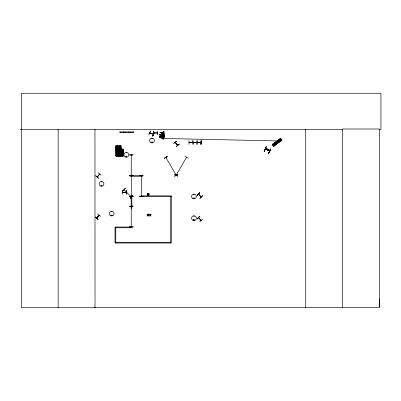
<?xml version="1.0" encoding="UTF-8"?>
<svg xmlns="http://www.w3.org/2000/svg" width="401" height="401" viewBox="0 0 401 401"><rect width="100%" height="100%" fill="white"/><g stroke="black" fill="none" stroke-linecap="round" stroke-linejoin="round"><path stroke-width="0.6" d="M379.075 129.418L380.95 129.418L380.95 93.263L21.343 93.263L21.343 307.737L95.017 307.737L94.967 307.316L379.351 307.316L379.406 299.562M160.32 134.185L160.275 137.282L159.909 137.272L159.969 134.155L159.979 134.936M163.302 134.896C164.896 134.661 158.736 134.48 160.245 134.936L160.285 134.185M163.377 137.322C162.154 135.733 167.067 133.332 159.834 134.36M273.231 145.413L273.382 144.997M201.137 220.515L198.64 217.673M131.222 155.072L131.267 155.418M131.222 195.979L131.222 196.244M131.222 206.385L131.438 206.65M141.433 175.693L141.433 176.119L141.563 175.693M141.393 195.828L141.433 196.214M101.784 185.708C101.323 184.771 101.212 186.36 101.729 185.753M101.864 185.728C101.313 184.295 100.952 186.881 101.904 185.638M111.458 215.317C112.054 216.299 111.779 214.375 111.453 215.502M112.014 215.462C111.463 214.034 111.097 216.62 112.049 215.377M126.285 152.726L126.505 152.946L126.255 152.616M125.984 156.58C126.952 155.342 126.561 157.919 126.024 156.49M126.099 156.58C126.786 155.794 126.475 157.357 126.135 156.641M151.804 138.535L152.215 138.591L151.829 138.485M151.753 142.315C152.44 141.528 152.134 143.092 151.794 142.375M152.385 142.315C150.465 143.102 152.901 141.523 152.104 141.979M193.733 194.475L194.144 194.53L193.758 194.43M193.583 198.159C194.194 199.608 194.48 197.016 193.598 198.259M194.159 198.315C193.588 197.332 193.838 199.242 194.139 198.144M193.598 219.974C194.781 218.826 193.723 221.382 193.698 219.728M194.159 220.034C193.678 219.041 193.708 220.911 194.159 219.913M148.049 195.041L148.084 194.3L147.728 194.891L148.049 195.041L148.836 194.49L148.285 193.698L147.643 193.934L147.728 194.891M148.185 194.264L148.285 193.698M131.418 155.337L131.418 155.072M131.242 195.979L131.262 196.284L131.438 175.884M131.413 175.458L131.418 175.167M131.418 196.244L131.418 195.979M131.418 206.385L131.247 206.65M141.578 176.064L141.433 175.733L141.393 196.134M162.285 134.631L162.285 134.205M117.212 156.079L116.922 155.673M176.114 175.177L165.854 157.408M175.924 174.886L176.079 175.172M177.788 145.207L175.207 142.405M124.049 189.783L131.383 196.901M101.333 185.528L101.368 185.803M194.124 216.299L193.793 216.044L194.074 216.329M161.072 134.225L161.112 134.53M162.245 134.285L162.621 134.245L162.55 134.631M162.575 134.576L162.55 134.245M149.804 132.896L153.332 134.21M150.591 131.012L148.876 134.445L150.601 131.017M152.631 136.079L154.139 132.556M264.074 151.327L266.259 146.706M267.462 149.673L267.803 148.951L268.139 149.107L267.798 149.829L267.462 149.673L267.788 149.794M267.452 150.004L267.582 149.728M267.547 150.049L267.678 149.773M268.505 153.418L270.865 148.886L268.49 153.413M268.67 153.498L270.855 148.876M96.716 218.054L99.242 215.257M98.846 215.397L99.097 215.152M99.182 215.327L96.826 218.179M153.648 132.901L153.994 133.077M122.621 192.259L122.997 192.249M157.057 133.037L157.458 133.062M163.678 134.911C164.014 134.054 163.242 134.806 163.372 134.155M189.046 142.46L192.866 142.44L189.031 142.636M197.137 142.46L200.926 142.46M174.661 174.129L177.889 176.209L174.646 174.149M184.921 156.36L188.28 158.205M176.405 175.112L176.48 174.671M186.53 157.272L186.32 157.643M176.405 175.077L176.405 174.721M186.49 157.648L186.49 157.312M176.29 175.006L186.51 157.307L186.505 157.658M99.704 174.099L97.318 177.026L99.618 173.929M101.383 181.713L101.638 182.039L101.438 181.693M95.774 175.753L98.636 178.31L95.739 175.798M98.175 172.771L101.192 175.132M97.664 213.989L100.671 216.365M97.032 217.928L96.671 218.109L99.032 215.202M98.085 219.542L95.227 216.981L98.095 219.527M157.493 133.077L153.728 132.881M122.701 192.239L126.445 192.239L126.109 192.219M122.676 192.41L126.405 192.249M196.871 142.611L193.132 142.596M148.235 194.29L148.606 193.848M162.425 138.034L163.027 136.736L162.199 136.31L160.52 136.741L161.152 137.979L162.425 138.034L163.703 137.312M160.275 134.365L159.984 134.34M163.683 134.51L159.944 134.375M122.711 191.036L125.358 188.259L122.731 191.056M161.112 134.145L161.112 134.571L161.418 134.16M199.798 192.701L197.157 195.487M197.122 195.447L199.893 192.806M197.137 195.467L199.783 192.691M199.838 198.3L202.61 195.658M199.949 198.415L202.711 195.758M197.157 219.011L199.893 216.329M197.021 218.871L199.798 216.229M199.798 221.788L202.61 219.187M131.398 176.189L131.418 175.884M176.781 141.067L173.688 143.342L176.786 141.072M176.29 146.505L179.252 144.074M176.395 146.631L179.342 144.185M153.322 134.365L149.844 132.851M111.573 211.412L111.734 211.798L111.678 211.387M280.655 138.325L272.354 144.555L273.693 146.31M272.53 144.786L280.8 138.52M272.57 144.846L280.855 138.591M272.6 144.881L280.88 138.621M272.66 144.961L280.931 138.686M273.211 144.681L280.515 139.152L273.241 144.716M272.845 145.192L273.196 145.658M273.387 145.904L281.652 139.628M273.437 145.974L281.718 139.713M273.467 146.009L281.738 139.743M273.512 146.069L281.788 139.809M273.662 146.27L281.968 140.049L280.625 138.285M167.468 156.235L164.26 158.34M164.245 158.32L167.458 156.22M166.034 157.733L165.989 157.372M177.854 174.219L174.52 176.109M174.615 176.28L177.924 174.34M161.147 135.909L162.425 135.849L163.277 136.36L162.425 135.849L161.127 135.889L159.849 136.606L159.849 137.322L161.152 138.019L159.849 137.322M162.405 137.979L163.663 137.272M141.563 196.209L141.563 195.823M147.528 194.605L148.064 194.41M148.806 194.139L148.27 194.335L148.836 194.49M163.006 138.921C162.174 139.453 164.555 139.207 163.367 138.891M192.796 142.636L189.097 142.611M160.245 134.936L160.325 134.666L163.307 134.666L163.382 134.936M119.964 156.104L119.904 155.683M122.591 155.733L122.596 155.954M163.498 132.13L163.453 131.468L163.889 131.448L163.934 132.104M163.929 131.759L163.453 131.468M163.703 135.513L163.763 136.079L163.758 135.508L164.194 135.483L164.325 137.237L163.778 137.057L163.673 135.177M163.768 136.47L164.204 136.46L164.325 137.237M163.778 137.057L164.215 137.032M162.886 135.373L163.468 135.317L162.886 135.373L162.866 134.46L163.453 134.485M115.859 145.869L118.074 145.839L118.14 156.215L116.12 156.24L115.989 145.869M116.019 146.921L117.934 146.901M118.947 146.921L120.866 146.901M116.029 147.623L117.944 147.603M118.957 147.623L120.871 147.603M116.039 148.676L117.954 148.656M118.967 148.676L120.881 148.656M121.704 149.162L123.182 149.142L123.257 156.064L121.779 156.084L121.804 149.162M116.049 149.613L117.964 149.593M118.977 149.613L120.891 149.593M121.814 149.864L123.092 149.849M121.819 150.335L123.097 150.32M116.059 150.666L117.974 150.646M118.987 150.666L120.901 150.646M121.824 151.037L123.102 151.022M121.829 151.658L123.107 151.643M121.839 152.36L123.117 152.35M116.11 155.187L118.024 155.162M119.037 155.187L120.952 155.162M115.794 155.493L118.35 155.463M121.874 155.377L123.152 155.362M115.794 155.573L118.35 155.543M118.721 155.493L121.277 155.463M118.721 155.573L121.277 155.543M121.663 155.578L123.368 155.558M119.849 155.673L120.15 155.668M121.663 155.628L123.368 155.613M119.854 156.109L120.155 156.104M116.646 156.24L115.974 156.25L115.909 145.869M116.927 156.245L117.227 156.24M121.117 156.215L118.902 156.25L118.796 145.869L121.002 145.839L121.067 156.215M129.413 154.811L133.247 154.981L129.413 154.976M129.413 175.533L133.247 175.693M129.413 175.603L133.247 175.598M139.583 175.698L143.413 175.628M143.418 196.395L139.583 196.224L143.418 196.415M133.247 196.505L129.413 196.335L133.247 196.525M139.583 196.249L143.413 196.224M129.413 196.39L133.247 196.365M129.413 206.264L133.247 206.079L129.413 206.315M131.252 226.771L131.393 226.4M129.413 226.891L133.247 226.866M129.418 227.031L133.247 227.026M20.05 129.568L21.343 129.563M21.343 129.418L342.544 129.418M153.438 131.052L153.453 134.886M119.799 132.094L123.653 132.094L123.257 132.094M128.676 132.094L124.866 132.14M119.799 132.135L133.723 132.094L129.864 132.135M123.252 132.195L125.117 132.195M128.295 132.195L130.16 132.195M153.688 132.901L157.403 132.881M159.939 134.185L163.723 134.185M163.693 134.495L159.904 134.375M162.55 134.591L162.245 134.551M157.483 134.886L157.533 131.052M161.007 136.165L159.914 136.175L161.007 136.38M159.914 136.22L161.007 136.22M159.914 136.36L161.007 136.36M163.317 137.152L163.663 137.152M192.876 140.611L193.092 144.445L192.896 140.611M197.137 140.611L197.081 144.445M200.976 142.596L197.187 142.611M196.931 142.681L193.076 142.681L196.921 142.46M197.122 142.636L200.976 142.636M189.046 144.445L188.991 140.611M122.621 190.41L122.596 194.244M122.601 192.435L126.455 192.435M171.387 196.625L141.192 196.625L141.192 195.883L171.387 195.883L171.387 243.016L115.017 243.016L115.017 227.021L131.759 227.021L131.759 227.768L115.764 227.768M115.764 242.269L170.62 242.269M163.012 138.455C164.781 138.455 162.275 137.749 163.012 138.455L280.469 140.992L279.317 139.463M160.26 137.282L159.894 137.317L159.889 136.616M147.493 194.254L148.059 194.35M131.232 196.996L131.373 196.876M265.718 148.285L269.963 150.295M265.627 148.48L269.873 150.485M141.583 175.773L141.568 176.079M131.222 175.432L131.262 155.032M131.267 176.229L131.262 175.844M131.222 226.745L131.262 206.345M147.643 193.934L148.084 194.3M148.25 194.44L148.686 194.811M198.62 194.149L201.207 196.866M198.455 194.229L201.117 197.021M201.117 220.55L198.535 217.808M175.247 142.32L177.663 145.327M175.182 142.375L177.628 145.352M279.878 139.042L281.031 140.571M278.474 140.099L279.632 141.628M277.728 140.661L278.88 142.19M276.885 141.297L278.043 142.826M273.287 144.024L274.439 145.553M272.85 143.954L274.389 145.989M272.785 144.004L274.329 146.039M165.844 157.458L166.049 157.738M175.889 174.861L176.204 175.031M147.934 193.728L148.129 194.269M148.205 194.475L148.4 195.011M164.204 136.46L164.139 135.488M164.109 135.152L164.199 136.054L164.194 135.483M164.099 135.403L163.909 132.26M163.663 135.428L163.613 134.44M163.758 135.508L163.894 137.257M164.064 134.982L163.924 132.696M163.628 135.007L163.588 134.044M163.493 132.721L163.563 134.109M163.563 133.648L163.473 132.285M163.944 132.46L163.889 131.473M163.463 131.869L163.513 132.485M123.082 149.142L123.157 156.064M122.982 149.142L123.057 156.064M122.937 149.142L122.977 156.064M122.831 149.142L122.922 156.069M122.731 149.147L122.816 156.069M122.155 149.157L122.225 156.079M122.125 149.157L122.13 156.079L121.984 149.157M121.959 149.157L121.974 156.084M120.871 145.839L120.967 156.22M120.831 145.839L120.947 156.22M120.746 145.839L120.816 156.22M120.726 155.608L120.631 145.839L120.691 155.608M120.46 145.844L120.611 156.22M120.415 149.508L120.375 145.844L120.37 149.508M120.43 150.726L120.48 155.613M120.39 150.726L120.435 155.613M120.3 156.225L119.714 156.23M119.458 146.475L119.503 149.523M119.423 146.475L119.453 149.528M119.308 145.864L119.443 156.245M119.207 145.864L119.313 155.633M119.172 145.864L119.272 156.245M119.082 145.869L119.152 156.245M117.774 145.839L117.889 156.22M117.568 145.844L117.643 156.22M117.488 149.508L117.448 145.844L117.443 149.508M117.553 155.613L117.503 150.726L117.508 155.613M117.373 156.225L116.786 156.23M116.531 146.475L116.576 149.523M116.576 150.746L116.641 155.628M116.496 146.475L116.526 149.528M116.541 150.746L116.591 155.633M116.365 145.864L116.496 156.245M116.285 146.475L116.32 149.528L116.25 146.475M116.335 150.751L116.39 156.245M116.285 150.751L116.355 156.245M116.12 146.475L116.19 149.528M116.205 150.751L116.225 156.245M116.009 145.869L116.14 156.245M131.262 175.127L131.262 175.473M131.262 226.44L131.262 226.786M129.413 175.523L129.413 175.818M379.351 307.316L379.351 129.002L342.544 129.002L342.544 307.316M305.732 129.418L305.732 307.737M201.021 140.611L200.996 144.445M196.976 140.611L196.976 144.445M170.641 196.625L170.62 243.016M162.255 132.335L162.255 136.165M162.044 132.335L162.069 136.165M161.588 132.335L161.563 136.165M161.423 132.335L161.403 136.165M153.593 131.052L153.593 134.886M133.678 132.135L133.327 132.094M130.265 132.094L129.934 132.18M128.656 132.18L128.28 132.094M126.651 194.244L126.455 190.41L126.48 194.244M125.222 132.094L124.891 132.18M120.195 132.094L119.839 132.135M115.764 227.021L115.764 243.016M94.962 129.418L95.017 307.737M58.155 129.418L58.155 307.737M277.462 141.683C278.184 143.237 278.575 140.39 277.462 141.683M116.601 150.024C117.137 151.643 117.849 148.861 116.601 150.024M119.528 150.024C120.064 151.643 120.776 148.861 119.528 150.024M122.2 151.934C122.556 153.012 123.032 151.157 122.2 151.934M154.114 132.546L152.781 136.145L154.114 132.546M266.249 146.701L264.254 151.413L266.249 146.701M265.768 149.207L269.196 150.916L265.768 149.207M160.801 136.47L161.503 137.027L160.831 137.568L161.738 137.137L162.626 137.548L161.944 137.027L162.656 136.485L161.718 136.926L160.801 136.47M148.33 214.079L147.839 214.871L147.047 214.079L147.673 215.086L147.027 216.099L147.819 215.292L148.626 216.099L147.989 215.076L148.621 214.079L148.33 214.079M150.816 214.079L150.325 214.871L149.533 214.079L150.159 215.086L149.513 216.099L150.31 215.292L151.112 216.099L150.475 215.076L151.107 214.079L150.816 214.079M162.41 137.272L161.984 137.924L161.563 137.884L161.152 136.962L161.979 136.681L162.41 137.272M132.706 195.608L130.064 198.385L132.686 195.593M147.347 193.488C146.255 198.425 152.37 192.771 147.347 193.488M280.715 138.405L272.424 144.651L280.725 138.42M281.562 139.508L273.778 145.413L281.592 139.548M281.868 139.914L273.602 146.19L281.888 139.944M163.748 132.119L159.914 132.335L163.748 132.119M201.182 140.611L200.966 144.445L201.182 140.611M142.686 175.543L129.909 175.543L129.909 176.29L142.686 176.29L142.686 175.543M131.869 195.312L131.127 195.312L131.127 208.089L131.869 208.089L131.869 195.312M119.558 155.628L119.513 150.746L119.518 155.633M119.067 156.245L118.937 145.869L119.032 156.245M118.039 156.22L117.924 145.839L118.019 156.22M117.814 156.22L117.694 145.839L117.769 156.22M192.746 220.254A2.391 2.391 0 0 0 196.33 218.184A2.391 2.391 0 0 0 192.746 216.114A2.391 2.391 0 0 0 192.746 220.254M192.746 198.535A2.391 2.391 0 0 0 196.33 196.465A2.391 2.391 0 0 0 192.746 194.395A2.391 2.391 0 0 0 192.746 198.535M150.826 142.581A2.376 2.376 0 0 0 154.39 140.525A2.376 2.376 0 0 0 150.826 138.465A2.376 2.376 0 0 0 150.826 142.581M110.481 215.658A2.396 2.396 0 0 0 114.074 213.583A2.396 2.396 0 0 0 110.481 211.507A2.396 2.396 0 0 0 110.481 215.658M125.147 156.886A2.426 2.426 0 0 0 128.781 154.786A2.426 2.426 0 0 0 125.147 152.691A2.426 2.426 0 0 0 125.147 156.886M100.34 185.909A2.381 2.381 0 0 0 103.914 183.848A2.381 2.381 0 0 0 100.34 181.788A2.381 2.381 0 0 0 100.34 185.909"/></g></svg>
